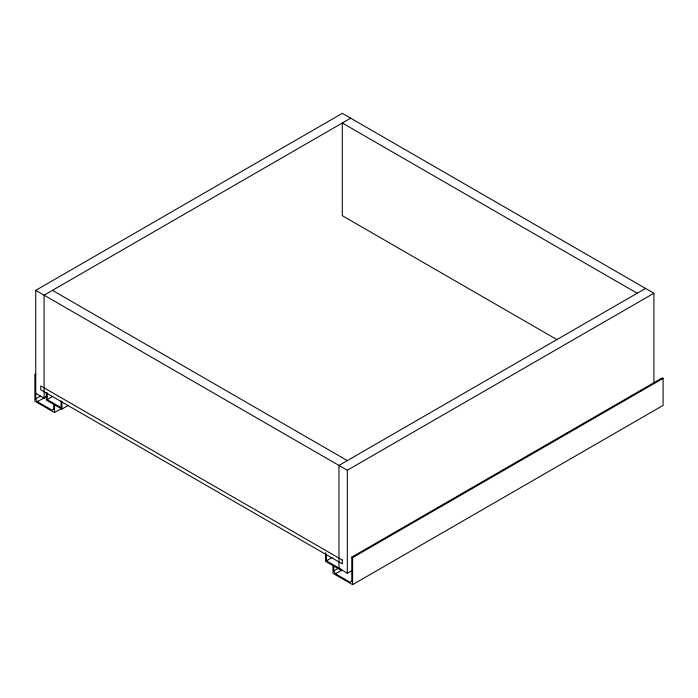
<?xml version="1.0" encoding="UTF-8"?>
<svg xmlns="http://www.w3.org/2000/svg" width="698" height="698" viewBox="0 0 698 698"><rect width="100%" height="100%" fill="white"/><g stroke="black" fill="none" stroke-linecap="round" stroke-linejoin="round"><path stroke-width="1.05" d="M53.929 409.054L52.045 410.145L37.404 401.699L35.738 398.802L35.738 290.351L342.308 113.346L653.904 293.247L653.904 383.219M350.675 118.18L44.096 295.175L44.096 398.157L46.923 396.525M35.738 398.802L40.458 396.08M37.404 401.699L45.902 396.796M47.167 392.852L47.167 399.605L52.821 396.333M35.738 374.669L34.9 374.18L34.9 401.219L54.549 412.562L62.096 408.199M54.549 412.562L54.549 404.84L61.93 409.098L68.544 405.285M645.545 288.414L338.966 465.418L338.966 568.399L347.325 573.224L352.045 570.502M35.738 290.351L347.325 470.243L653.904 293.247M326.428 554.081L326.428 560.834L332.091 557.571M351.783 581.268L351.783 557.135L662.262 377.88L663.1 378.368L663.1 405.398L352.621 584.654L332.972 573.311L332.972 565.581L325.591 561.323L325.591 552.737M351.783 557.135L352.621 557.615L663.1 378.368M352.001 581.146L350.117 582.237L335.485 573.791L333.81 570.894L338.53 568.172M335.485 573.791L342.09 569.978M637.178 293.247L342.308 123.005L342.308 215.691L557.1 339.699M52.455 290.351L347.325 460.593M47.167 399.605L61.101 407.649L61.101 400.896M326.428 560.834L340.362 568.879M35.738 393.332L44.096 398.157M341.2 570.327L333.81 566.069L333.81 570.894M352.621 557.615L352.621 584.654M347.325 470.243L347.325 573.224M61.93 401.594L61.93 409.098M53.711 409.176L53.711 404.351L46.33 400.085L46.33 392.581M342.308 560.032L40.754 385.933L40.754 389.789L342.308 563.897L342.308 560.032"/></g></svg>
